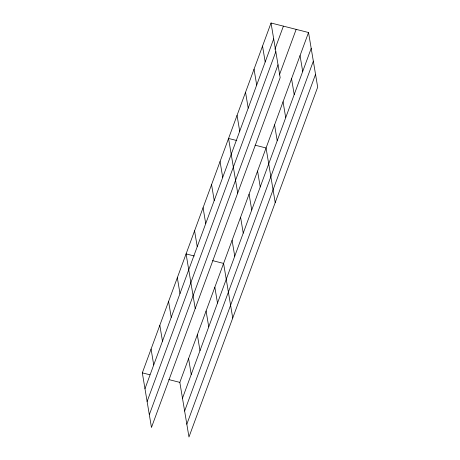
<?xml version="1.0" encoding="UTF-8"?>
<svg xmlns="http://www.w3.org/2000/svg" width="460" height="460" viewBox="0 0 460 460"><rect width="100%" height="100%" fill="white"/><g stroke="black" fill="none" stroke-linecap="round" stroke-linejoin="round"><path stroke-width="0.69" d="M271.032 23L280.169 77.631L151.461 427.484L142.318 372.859L271.032 23L308.539 32.516L317.682 87.141L188.968 437L179.831 382.369L308.539 32.516M144.975 388.729L273.683 38.87M274.913 49.231L283.406 26.139M147.114 401.517L275.827 51.658M149.322 414.696L278.03 64.837M279.415 74.894L296.159 29.377M182.482 398.239L311.196 48.386M184.627 411.033L313.335 61.174M186.829 424.212L315.543 74.353M236.808 140.547L228.557 138.454L237.699 193.079M255.064 145.176L266.064 147.97L275.207 202.595M194.333 256.002L186.081 253.908L195.224 308.534M212.589 260.63L223.589 263.419L232.731 318.05M142.318 372.859L149.885 374.773M168.826 379.58L179.831 382.369M300.046 55.608L302.703 71.472M291.548 78.695L294.204 94.564M283.055 101.787L285.712 117.656M262.533 46.092L265.19 61.962M274.562 124.878L277.213 140.748M254.041 69.184L256.697 85.048M245.542 92.27L248.199 108.14M257.571 171.057L260.228 186.927M237.049 115.362L239.706 131.232M249.073 194.149L251.729 210.019M240.58 217.241L243.236 233.111M220.058 161.546L222.715 177.41M232.087 240.333L234.744 256.197M211.565 184.632L214.222 200.502M203.073 207.724L205.723 223.594M214.837 287.212L217.494 303.077M194.574 230.816L197.231 246.686M206.086 311L208.742 326.87M197.334 334.794L199.991 350.658M177.33 277.696L179.981 293.566M188.583 358.581L191.233 374.452M168.573 301.484L171.229 317.354M159.821 325.277L162.478 341.147M151.07 349.065L153.726 364.935"/></g></svg>
